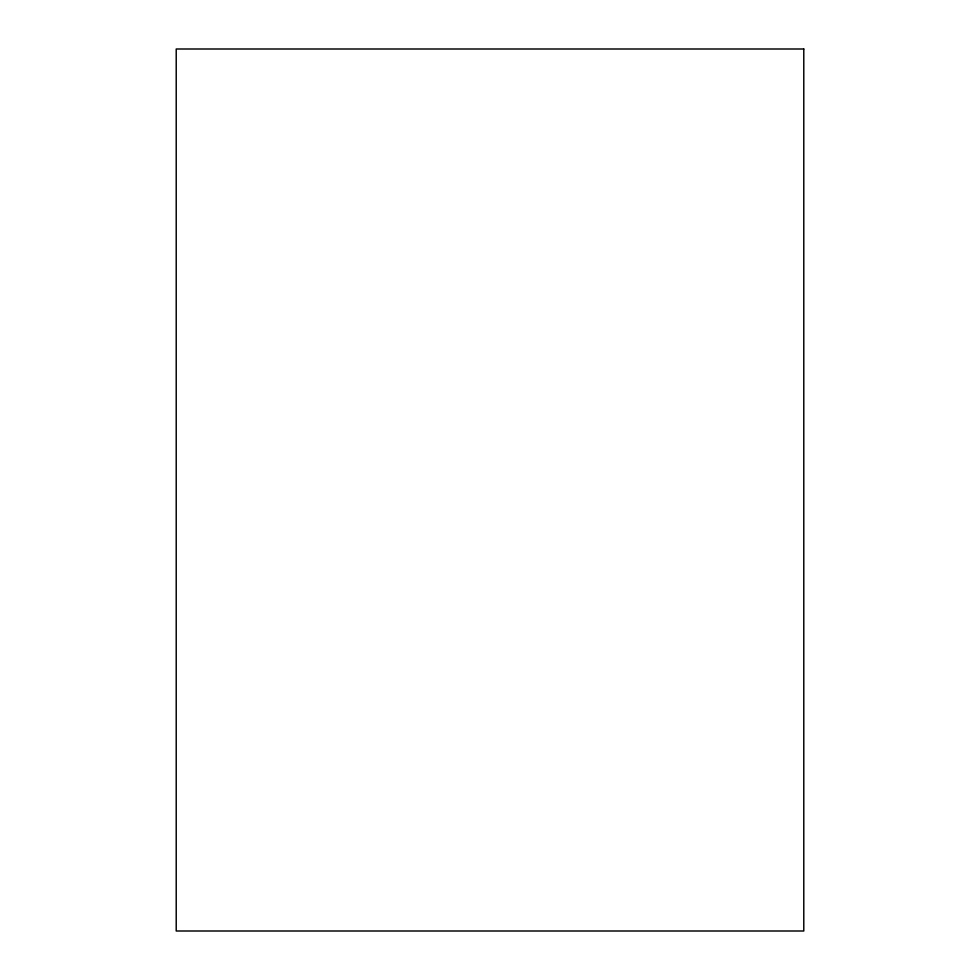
<?xml version="1.0" encoding="UTF-8"?>
<svg xmlns="http://www.w3.org/2000/svg" width="980" height="980" viewBox="0 0 980 980"><rect width="100%" height="100%" fill="white"/><g stroke="black" fill="none" stroke-linecap="round" stroke-linejoin="round"><path stroke-width="1.47" d="M803.784 49L176.216 49L176.216 931L803.784 931L803.784 49"/></g></svg>
